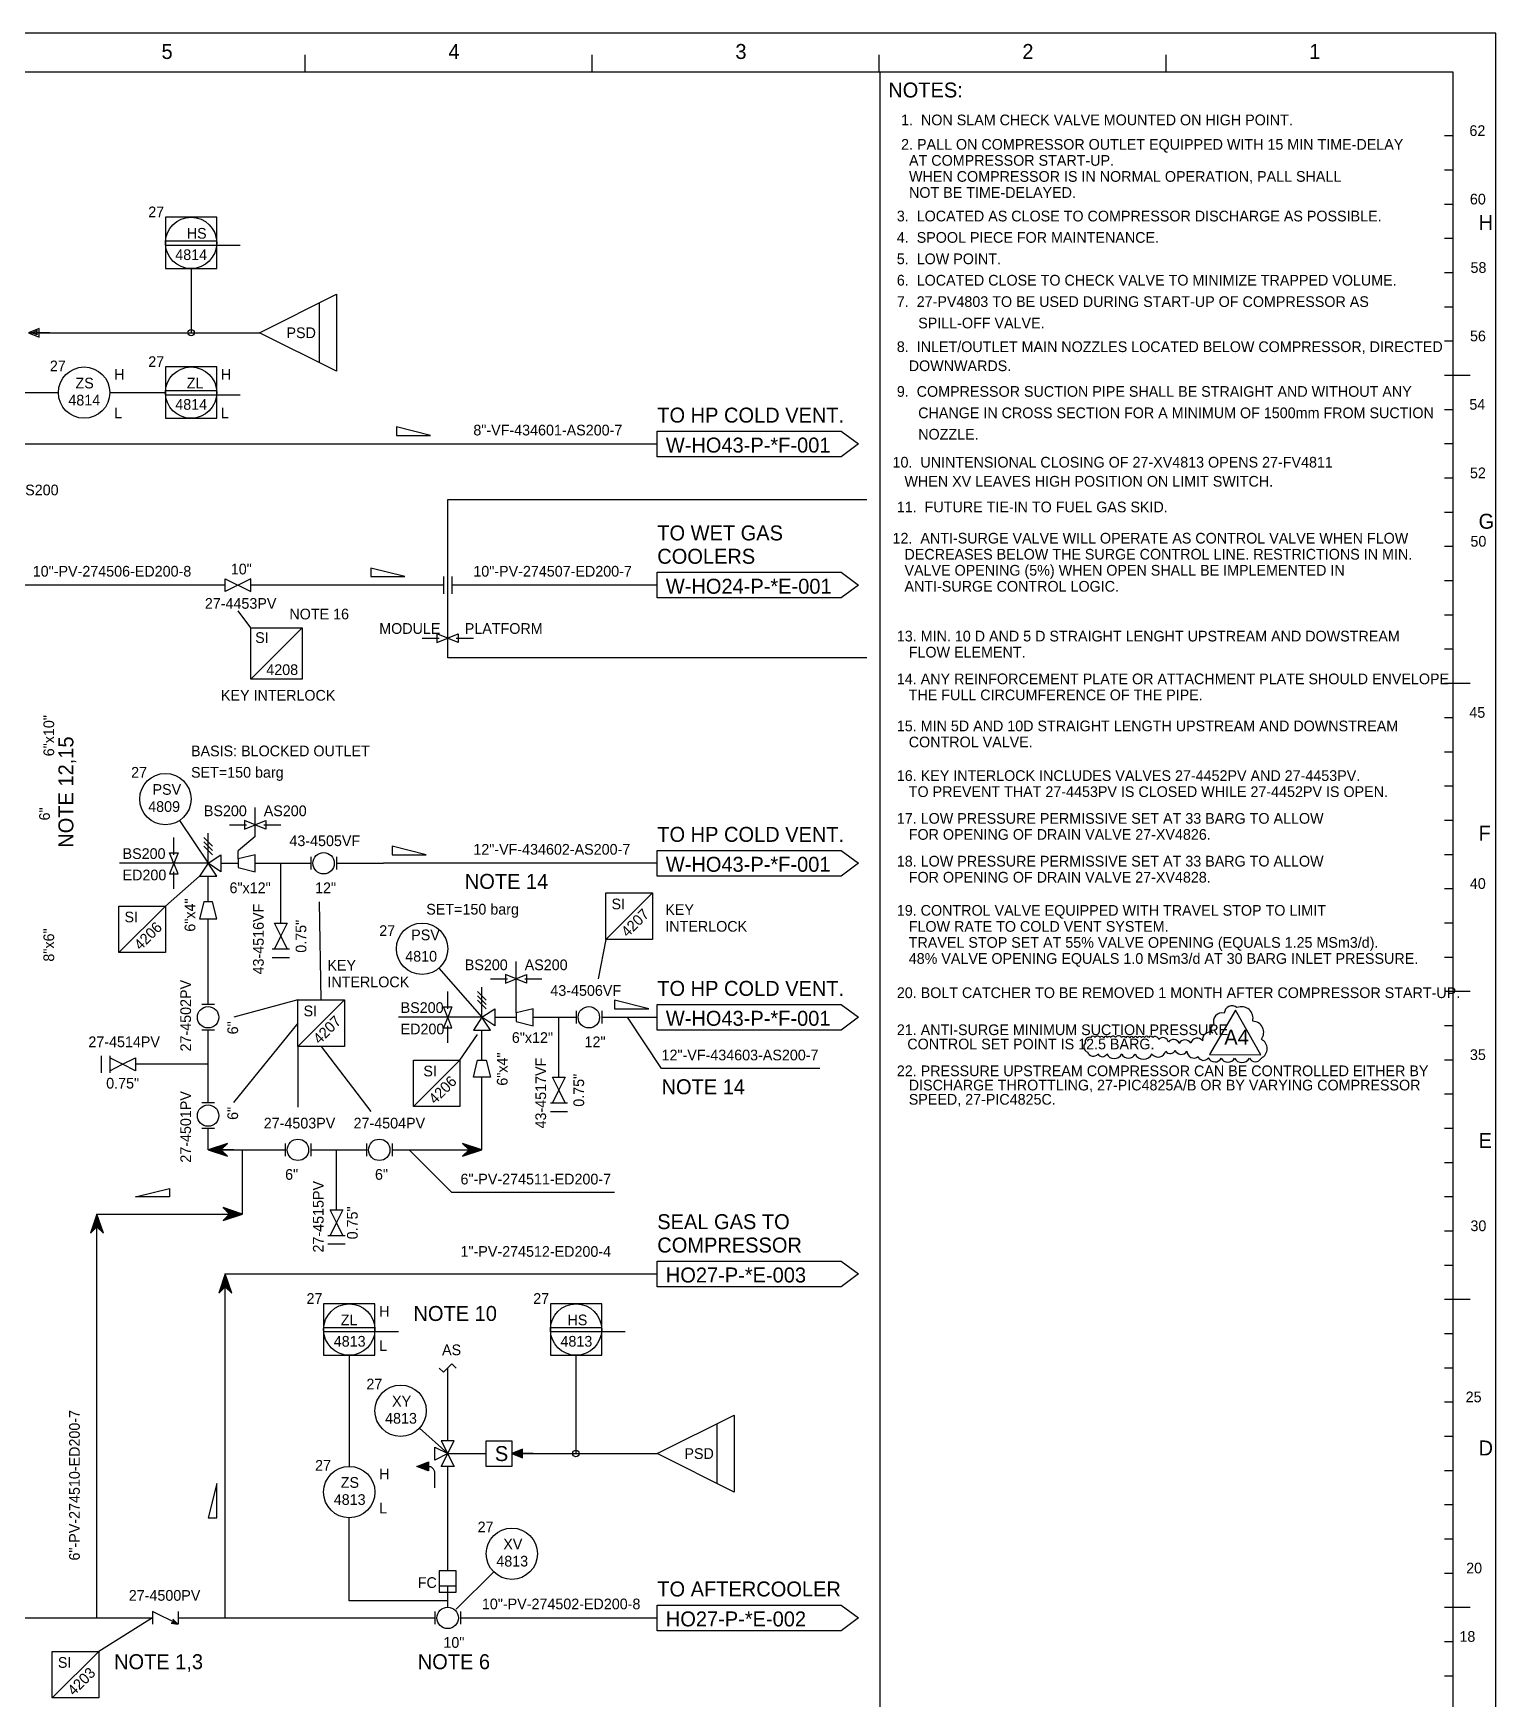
# Model space of a CAD drawing. Extents: x 0 to 840, y 0 to 594.
# Drawn here: x 498.1 to 840, y 204.7 to 594 of the extents above; entities that cross this region are included whole.
import ezdxf

# ---------------------------------------------------------------- set-up
doc = ezdxf.new("R2010")
doc.units = 0
for name, color, linetype in [('01-LIN-025-A', 7, 'Continuous'), ('08-LIN-050-A', 7, 'Continuous'), ('11-LIN-070-A', 7, 'Continuous'), ('14-LIN-025-DASH', 7, 'Continuous'), ('15-LIN-025-PHAN', 7, 'Continuous'), ('18-LIN-025-SP', 7, 'Continuous'), ('35-TXT-025', 7, 'Continuous'), ('36-TXT-035', 7, 'Continuous'), ('39-TXT-100', 7, 'Continuous'), ('40-', 7, 'Continuous'), ('43-', 7, 'Continuous'), ('45-', 7, 'Continuous'), ('51', 7, 'Continuous'), ('51-REV-035-CLD', 7, 'Continuous')]:
    doc.layers.add(name, color=color, linetype=linetype)

msp = doc.modelspace()

# ---------------------------------------------------------------- linework, layer by layer
at = {"layer": '01-LIN-025-A'}
for p, q in [((549, 455), (546, 459)), ((532.33, 410.01), (539, 400)), ((527, 400), (518.3, 400)), ((529, 390), (537, 397)), ((565.43, 368.05), (565.02, 390.98)), ((631.99, 382.18), (630.19, 372.96)), ((592.95, 375.49), (603, 364)), ((559.99, 368.05), (545, 364)), ((559.99, 362.61), (544.89, 344.09)), ((591, 364), (583.51, 364)), ((645, 352), (637, 364)), ((597.87, 354), (602, 360)), ((559.99, 357.18), (560, 343)), ((565.43, 357.18), (577, 342)), ((682, 352), (645, 352)), ((596, 323), (586, 333)), ((634, 323), (596, 323)), ((588.44, 267.96), (595, 262)), ((605.76, 234.36), (597, 225.6))]:
    msp.add_line(p, q, dxfattribs=at)
for points in [[(529, 551), (529, 539)], [(541, 551), (529, 551)], [(541, 539), (541, 551)], [(529, 545.5), (541, 545.5)], [(529, 544.5), (546.5, 544.5)], [(529, 539), (541, 539)], [(565, 517), (565, 531)], [(499, 523.5), (497.75, 524), (499, 524.5)], [(499, 524.5), (498.8, 524), (499, 523.5)], [(502, 524), (499, 524)], [(529, 516), (529, 504)], [(541, 516), (529, 516)], [(541, 504), (541, 516)], [(482, 502), (494, 502), (494, 510), (504, 510)], [(529, 510.5), (541, 510.5)], [(529, 509.5), (546.5, 509.5)], [(529, 504), (541, 504)], [(644, 501), (687, 501)], [(644, 495), (644, 501)], [(687, 501), (691, 498)], [(687, 495), (644, 495)], [(691, 498), (687, 495)], [(644, 468), (687, 468)], [(644, 462), (644, 468)], [(687, 468), (691, 465)], [(594, 467), (594, 463)], [(596, 467), (596, 463)], [(691, 465), (687, 462)], [(687, 462), (644, 462)], [(549, 443), (549, 455), (561, 455), (561, 443), (549, 443), (561, 455)], [(589, 452.62), (590, 452.62)], [(590, 452.62), (593, 452.62)], [(597, 452.62), (600, 452.62)], [(600, 452.62), (601, 452.62)], [(550, 406.27), (550, 413)], [(544, 409), (545, 409)], [(545, 409), (548, 409)], [(552, 409), (555, 409)], [(555, 409), (556, 409)], [(531, 405), (531, 406)], [(531, 402), (531, 405)], [(538, 406), (540, 404)], [(538, 405), (540, 403)], [(539, 400), (539, 407)], [(550, 406.27), (546, 402.92)], [(539, 400), (537, 397), (541, 397), (539, 400), (542, 402), (542, 398), (539, 400)], [(538, 404), (540, 402)], [(546, 401), (546, 402.92)], [(550, 402), (546, 401)], [(546, 401), (546, 399)], [(550, 398), (550, 402)], [(563, 401.5), (563, 398.5)], [(569, 401.5), (569, 398.5)], [(644, 403), (687, 403)], [(644, 397), (644, 403)], [(687, 403), (691, 400)], [(539, 400), (527, 400)], [(531, 395), (531, 398)], [(546, 399), (550, 398)], [(691, 400), (687, 397)], [(531, 394), (531, 395)], [(687, 397), (644, 397)], [(538, 391), (537, 387)], [(540, 391), (538, 391)], [(541, 387), (540, 391)], [(537, 387), (541, 387)], [(554, 380), (558, 380)], [(554, 378), (558, 378)], [(611, 365), (611, 377)], [(595, 369), (595, 370)], [(602, 370), (604, 368)], [(603, 364), (603, 371)], [(605, 373), (606, 373)], [(606, 373), (609, 373)], [(613, 373), (616, 373)], [(616, 373), (617, 373)], [(540.5, 367), (537.5, 367)], [(595, 366), (595, 369)], [(603, 364), (601, 361), (605, 361), (603, 364), (606, 366), (606, 362), (603, 364)], [(602, 369), (604, 367)], [(602, 368), (604, 366)], [(615, 366), (611, 365)], [(615, 362), (615, 366)], [(644, 367), (687, 367)], [(644, 361), (644, 367)], [(687, 367), (691, 364)], [(603, 364), (591, 364)], [(611, 365), (611, 363)], [(611, 363), (615, 362)], [(625, 365.5), (625, 362.5)], [(631, 365.5), (631, 362.5)], [(691, 364), (687, 361)], [(540.5, 361), (537.5, 361)], [(595, 359), (595, 362)], [(595, 358), (595, 359)], [(687, 361), (644, 361)], [(514, 355), (514, 351)], [(516, 355), (516, 351)], [(601, 350), (602, 354)], [(602, 354), (604, 354)], [(604, 354), (605, 350)], [(605, 350), (601, 350)], [(540.5, 344), (537.5, 344)], [(619, 344), (623, 344)], [(619, 342), (623, 342)], [(540.5, 338), (537.5, 338)], [(543.5, 331.5), (542, 333), (543.5, 334.5), (539, 333), (543.5, 331.5)], [(545, 333), (539, 333)], [(539.1, 333.03), (539.1, 332.97)], [(539.2, 333.07), (539.2, 332.93)], [(539.3, 333.1), (539.3, 332.9)], [(539.4, 333.13), (539.4, 332.87)], [(539.5, 333.17), (539.5, 332.83)], [(539.6, 333.2), (539.6, 332.8)], [(539.7, 333.23), (539.7, 332.77)], [(539.8, 333.27), (539.8, 332.73)], [(539.9, 333.3), (539.9, 332.7)], [(540, 333.33), (540, 332.67)], [(540.1, 333.37), (540.1, 332.63)], [(540.2, 333.4), (540.2, 332.6)], [(540.3, 333.43), (540.3, 332.57)], [(540.4, 333.47), (540.4, 332.53)], [(540.5, 333.5), (540.5, 332.5)], [(540.6, 333.53), (540.6, 332.47)], [(540.7, 333.57), (540.7, 332.43)], [(540.8, 333.6), (540.8, 332.4)], [(540.9, 333.63), (540.9, 332.37)], [(541, 333.67), (541, 332.33)], [(541.1, 333.7), (541.1, 332.3)], [(541.2, 333.73), (541.2, 332.27)], [(541.3, 333.77), (541.3, 332.23)], [(541.4, 333.8), (541.4, 332.2)], [(541.5, 333.83), (541.5, 332.17)], [(541.6, 333.87), (541.6, 332.13)], [(541.7, 333.9), (541.7, 332.1)], [(541.8, 333.93), (541.8, 332.07)], [(541.9, 333.97), (541.9, 332.03)], [(542, 334), (542, 333)], [(542, 333), (542, 332)], [(542.1, 334.03), (542.1, 333.1)], [(542.1, 332.9), (542.1, 331.97)], [(542.2, 334.07), (542.2, 333.2)], [(542.2, 332.8), (542.2, 331.93)], [(542.3, 334.1), (542.3, 333.3)], [(542.3, 332.7), (542.3, 331.9)], [(542.4, 334.13), (542.4, 333.4)], [(542.4, 332.6), (542.4, 331.87)], [(542.5, 334.17), (542.5, 333.5)], [(542.5, 332.5), (542.5, 331.83)], [(542.6, 334.2), (542.6, 333.6)], [(542.6, 332.4), (542.6, 331.8)], [(542.7, 334.23), (542.7, 333.7)], [(542.7, 332.3), (542.7, 331.77)], [(542.8, 334.27), (542.8, 333.8)], [(542.8, 332.2), (542.8, 331.73)], [(542.9, 334.3), (542.9, 333.9)], [(542.9, 332.1), (542.9, 331.7)], [(543, 334.33), (543, 334)], [(543, 332), (543, 331.67)], [(543.1, 334.37), (543.1, 334.1)], [(543.1, 331.9), (543.1, 331.63)], [(543.2, 334.4), (543.2, 334.2)], [(543.2, 331.8), (543.2, 331.6)], [(543.3, 334.43), (543.3, 334.3)], [(543.3, 331.7), (543.3, 331.57)], [(543.4, 334.47), (543.4, 334.4)], [(543.4, 331.6), (543.4, 331.53)], [(557, 334.5), (557, 331.5)], [(563, 334.5), (563, 331.5)], [(576, 334.5), (576, 331.5)], [(582, 334.5), (582, 331.5)], [(597, 333), (603, 333)], [(598.5, 334.5), (600, 333), (598.5, 331.5), (603, 333), (598.5, 334.5)], [(598.6, 334.4), (598.6, 334.47)], [(598.6, 331.53), (598.6, 331.6)], [(598.7, 334.3), (598.7, 334.43)], [(598.7, 331.57), (598.7, 331.7)], [(598.8, 334.2), (598.8, 334.4)], [(598.8, 331.6), (598.8, 331.8)], [(598.9, 334.1), (598.9, 334.37)], [(598.9, 331.63), (598.9, 331.9)], [(599, 334), (599, 334.33)], [(599, 331.67), (599, 332)], [(599.1, 333.9), (599.1, 334.3)], [(599.1, 331.7), (599.1, 332.1)], [(599.2, 333.8), (599.2, 334.27)], [(599.2, 331.73), (599.2, 332.2)], [(599.3, 333.7), (599.3, 334.23)], [(599.3, 331.77), (599.3, 332.3)], [(599.4, 333.6), (599.4, 334.2)], [(599.4, 331.8), (599.4, 332.4)], [(599.5, 333.5), (599.5, 334.17)], [(599.5, 331.83), (599.5, 332.5)], [(599.6, 333.4), (599.6, 334.13)], [(599.6, 331.87), (599.6, 332.6)], [(599.7, 333.3), (599.7, 334.1)], [(599.7, 331.9), (599.7, 332.7)], [(599.8, 333.2), (599.8, 334.07)], [(599.8, 331.93), (599.8, 332.8)], [(599.9, 333.1), (599.9, 334.03)], [(599.9, 331.97), (599.9, 332.9)], [(600, 333), (600, 334)], [(600, 332), (600, 333)], [(600.1, 332.03), (600.1, 333.97)], [(600.2, 332.07), (600.2, 333.93)], [(600.3, 332.1), (600.3, 333.9)], [(600.4, 332.13), (600.4, 333.87)], [(600.5, 332.17), (600.5, 333.83)], [(600.6, 332.2), (600.6, 333.8)], [(600.7, 332.23), (600.7, 333.77)], [(600.8, 332.27), (600.8, 333.73)], [(600.9, 332.3), (600.9, 333.7)], [(601, 332.33), (601, 333.67)], [(601.1, 332.37), (601.1, 333.63)], [(601.2, 332.4), (601.2, 333.6)], [(601.3, 332.43), (601.3, 333.57)], [(601.4, 332.47), (601.4, 333.53)], [(601.5, 332.5), (601.5, 333.5)], [(601.6, 332.53), (601.6, 333.47)], [(601.7, 332.57), (601.7, 333.43)], [(601.8, 332.6), (601.8, 333.4)], [(601.9, 332.63), (601.9, 333.37)], [(602, 332.67), (602, 333.33)], [(602.1, 332.7), (602.1, 333.3)], [(602.2, 332.73), (602.2, 333.27)], [(602.3, 332.77), (602.3, 333.23)], [(602.4, 332.8), (602.4, 333.2)], [(602.5, 332.83), (602.5, 333.17)], [(602.6, 332.87), (602.6, 333.13)], [(602.7, 332.9), (602.7, 333.1)], [(602.8, 332.93), (602.8, 333.07)], [(602.9, 332.97), (602.9, 333.03)], [(542.5, 319.5), (544, 318), (542.5, 316.5), (547, 318), (542.5, 319.5)], [(542.6, 319.4), (542.6, 319.47)], [(542.7, 319.3), (542.7, 319.43)], [(542.8, 319.2), (542.8, 319.4)], [(542.9, 319.1), (542.9, 319.37)], [(543, 319), (543, 319.33)], [(543.1, 318.9), (543.1, 319.3)], [(543.2, 318.8), (543.2, 319.27)], [(543.3, 318.7), (543.3, 319.23)], [(511.5, 313.5), (513, 315), (514.5, 313.5), (513, 318), (511.5, 313.5)], [(513.87, 315.4), (512.13, 315.4)], [(513.83, 315.5), (512.17, 315.5)], [(513.8, 315.6), (512.2, 315.6)], [(513.77, 315.7), (512.23, 315.7)], [(513.73, 315.8), (512.27, 315.8)], [(513.7, 315.9), (512.3, 315.9)], [(513.67, 316), (512.33, 316)], [(513.63, 316.1), (512.37, 316.1)], [(513.6, 316.2), (512.4, 316.2)], [(513.57, 316.3), (512.43, 316.3)], [(513.53, 316.4), (512.47, 316.4)], [(513.5, 316.5), (512.5, 316.5)], [(513.47, 316.6), (512.53, 316.6)], [(513.43, 316.7), (512.57, 316.7)], [(513.4, 316.8), (512.6, 316.8)], [(513.37, 316.9), (512.63, 316.9)], [(513.33, 317), (512.67, 317)], [(513.3, 317.1), (512.7, 317.1)], [(513.27, 317.2), (512.73, 317.2)], [(513.23, 317.3), (512.77, 317.3)], [(513.2, 317.4), (512.8, 317.4)], [(513.17, 317.5), (512.83, 317.5)], [(513.13, 317.6), (512.87, 317.6)], [(513.1, 317.7), (512.9, 317.7)], [(513.07, 317.8), (512.93, 317.8)], [(513.03, 317.9), (512.97, 317.9)], [(513, 312), (513, 318)], [(541, 318), (547, 318)], [(542.6, 316.53), (542.6, 316.6)], [(542.7, 316.57), (542.7, 316.7)], [(542.8, 316.6), (542.8, 316.8)], [(542.9, 316.63), (542.9, 316.9)], [(543, 316.67), (543, 317)], [(543.1, 316.7), (543.1, 317.1)], [(543.2, 316.73), (543.2, 317.2)], [(543.3, 316.77), (543.3, 317.3)], [(543.4, 318.6), (543.4, 319.2)], [(543.4, 316.8), (543.4, 317.4)], [(543.5, 318.5), (543.5, 319.17)], [(543.5, 316.83), (543.5, 317.5)], [(543.6, 318.4), (543.6, 319.13)], [(543.6, 316.87), (543.6, 317.6)], [(543.7, 318.3), (543.7, 319.1)], [(543.7, 316.9), (543.7, 317.7)], [(543.8, 318.2), (543.8, 319.07)], [(543.8, 316.93), (543.8, 317.8)], [(543.9, 318.1), (543.9, 319.03)], [(543.9, 316.97), (543.9, 317.9)], [(544, 318), (544, 319)], [(544, 317), (544, 318)], [(544.1, 317.03), (544.1, 318.97)], [(544.2, 317.07), (544.2, 318.93)], [(544.3, 317.1), (544.3, 318.9)], [(544.4, 317.13), (544.4, 318.87)], [(544.5, 317.17), (544.5, 318.83)], [(544.6, 317.2), (544.6, 318.8)], [(544.7, 317.23), (544.7, 318.77)], [(544.8, 317.27), (544.8, 318.73)], [(544.9, 317.3), (544.9, 318.7)], [(545, 317.33), (545, 318.67)], [(545.1, 317.37), (545.1, 318.63)], [(545.2, 317.4), (545.2, 318.6)], [(545.3, 317.43), (545.3, 318.57)], [(545.4, 317.47), (545.4, 318.53)], [(545.5, 317.5), (545.5, 318.5)], [(545.6, 317.53), (545.6, 318.47)], [(545.7, 317.57), (545.7, 318.43)], [(545.8, 317.6), (545.8, 318.4)], [(545.9, 317.63), (545.9, 318.37)], [(546, 317.67), (546, 318.33)], [(546.1, 317.7), (546.1, 318.3)], [(546.2, 317.73), (546.2, 318.27)], [(546.3, 317.77), (546.3, 318.23)], [(546.4, 317.8), (546.4, 318.2)], [(546.5, 317.83), (546.5, 318.17)], [(546.6, 317.87), (546.6, 318.13)], [(546.7, 317.9), (546.7, 318.1)], [(546.8, 317.93), (546.8, 318.07)], [(546.9, 317.97), (546.9, 318.03)], [(511.6, 313.6), (511.53, 313.6)], [(511.7, 313.7), (511.57, 313.7)], [(511.8, 313.8), (511.6, 313.8)], [(511.9, 313.9), (511.63, 313.9)], [(512, 314), (511.67, 314)], [(512.1, 314.1), (511.7, 314.1)], [(512.2, 314.2), (511.73, 314.2)], [(512.3, 314.3), (511.77, 314.3)], [(512.4, 314.4), (511.8, 314.4)], [(512.5, 314.5), (511.83, 314.5)], [(512.6, 314.6), (511.87, 314.6)], [(512.7, 314.7), (511.9, 314.7)], [(512.8, 314.8), (511.93, 314.8)], [(512.9, 314.9), (511.97, 314.9)], [(513, 315), (512, 315)], [(513.97, 315.1), (512.03, 315.1)], [(513.93, 315.2), (512.07, 315.2)], [(513.9, 315.3), (512.1, 315.3)], [(514, 315), (513, 315)], [(514.03, 314.9), (513.1, 314.9)], [(514.07, 314.8), (513.2, 314.8)], [(514.1, 314.7), (513.3, 314.7)], [(514.13, 314.6), (513.4, 314.6)], [(514.17, 314.5), (513.5, 314.5)], [(514.2, 314.4), (513.6, 314.4)], [(514.23, 314.3), (513.7, 314.3)], [(514.27, 314.2), (513.8, 314.2)], [(514.3, 314.1), (513.9, 314.1)], [(514.33, 314), (514, 314)], [(514.37, 313.9), (514.1, 313.9)], [(514.4, 313.8), (514.2, 313.8)], [(514.43, 313.7), (514.3, 313.7)], [(514.47, 313.6), (514.4, 313.6)], [(567, 313), (571, 313)], [(567, 311), (571, 311)], [(541.5, 299.5), (543, 301), (544.5, 299.5), (543, 304), (541.5, 299.5)], [(543.1, 303.7), (542.9, 303.7)], [(543.07, 303.8), (542.93, 303.8)], [(543.03, 303.9), (542.97, 303.9)], [(543, 298), (543, 304)], [(644, 307), (687, 307)], [(644, 301), (644, 307)], [(687, 307), (691, 304)], [(691, 304), (687, 301)], [(541.8, 299.8), (541.6, 299.8)], [(541.9, 299.9), (541.63, 299.9)], [(542, 300), (541.67, 300)], [(542.1, 300.1), (541.7, 300.1)], [(542.2, 300.2), (541.73, 300.2)], [(542.3, 300.3), (541.77, 300.3)], [(542.4, 300.4), (541.8, 300.4)], [(542.5, 300.5), (541.83, 300.5)], [(542.6, 300.6), (541.87, 300.6)], [(542.7, 300.7), (541.9, 300.7)], [(542.8, 300.8), (541.93, 300.8)], [(542.9, 300.9), (541.97, 300.9)], [(543, 301), (542, 301)], [(543.97, 301.1), (542.03, 301.1)], [(543.93, 301.2), (542.07, 301.2)], [(543.9, 301.3), (542.1, 301.3)], [(543.87, 301.4), (542.13, 301.4)], [(543.83, 301.5), (542.17, 301.5)], [(543.8, 301.6), (542.2, 301.6)], [(543.77, 301.7), (542.23, 301.7)], [(543.73, 301.8), (542.27, 301.8)], [(543.7, 301.9), (542.3, 301.9)], [(543.67, 302), (542.33, 302)], [(543.63, 302.1), (542.37, 302.1)], [(543.6, 302.2), (542.4, 302.2)], [(543.57, 302.3), (542.43, 302.3)], [(543.53, 302.4), (542.47, 302.4)], [(543.5, 302.5), (542.5, 302.5)], [(543.47, 302.6), (542.53, 302.6)], [(543.43, 302.7), (542.57, 302.7)], [(543.4, 302.8), (542.6, 302.8)], [(543.37, 302.9), (542.63, 302.9)], [(543.33, 303), (542.67, 303)], [(543.3, 303.1), (542.7, 303.1)], [(543.27, 303.2), (542.73, 303.2)], [(543.23, 303.3), (542.77, 303.3)], [(543.2, 303.4), (542.8, 303.4)], [(543.17, 303.5), (542.83, 303.5)], [(543.13, 303.6), (542.87, 303.6)], [(544, 301), (543, 301)], [(544.03, 300.9), (543.1, 300.9)], [(544.07, 300.8), (543.2, 300.8)], [(544.1, 300.7), (543.3, 300.7)], [(544.13, 300.6), (543.4, 300.6)], [(544.17, 300.5), (543.5, 300.5)], [(544.2, 300.4), (543.6, 300.4)], [(544.23, 300.3), (543.7, 300.3)], [(544.27, 300.2), (543.8, 300.2)], [(544.3, 300.1), (543.9, 300.1)], [(544.33, 300), (544, 300)], [(544.37, 299.9), (544.1, 299.9)], [(544.4, 299.8), (544.2, 299.8)], [(687, 301), (644, 301)], [(541.6, 299.6), (541.53, 299.6)], [(541.7, 299.7), (541.57, 299.7)], [(544.43, 299.7), (544.3, 299.7)], [(544.47, 299.6), (544.4, 299.6)], [(566, 297), (566, 285)], [(578, 297), (566, 297)], [(578, 285), (578, 297)], [(619, 297), (619, 285)], [(631, 297), (619, 297)], [(631, 285), (631, 297)], [(566, 291.5), (578, 291.5)], [(566, 290.5), (583.5, 290.5)], [(619, 291.5), (631, 291.5)], [(619, 290.5), (636.5, 290.5)], [(566, 285), (578, 285)], [(619, 285), (631, 285)], [(593, 282), (594, 281), (596, 283), (597, 282)], [(658, 255), (658, 269)], [(593.5, 259), (596.5, 265)], [(596.5, 265), (593.5, 265)], [(593.5, 265), (596.5, 259)], [(604, 262), (604, 265)], [(604, 265), (610, 265)], [(610, 265), (610, 259)], [(592, 263.5), (595, 262)], [(592, 260.5), (592, 263.5)], [(595, 262), (592, 260.5)], [(595, 262), (604, 262)], [(604, 259), (604, 262)], [(612.5, 261), (612, 262), (612.5, 263), (610, 262), (612.5, 261)], [(612.5, 261), (612.5, 262.9), (610.4, 262), (612.4, 261.2), (612.4, 262.7), (610.8, 262), (612.3, 261.4), (612.3, 262.5), (611.3, 262), (612.1, 261.7), (612.1, 262.2), (611.7, 262)], [(612, 261.5), (610.75, 262), (612, 262.5)], [(612, 262.5), (611.8, 262), (612, 261.5)], [(615, 262), (612, 262)], [(590.5, 260.05), (590.5, 257.95), (587.8, 259), (590.5, 260.05)], [(587.92, 258.95), (587.85, 259.02)], [(588.15, 258.86), (587.96, 259.06)], [(588.38, 258.77), (588.06, 259.1)], [(588.61, 258.68), (588.16, 259.14)], [(588.85, 258.59), (588.26, 259.18)], [(589.08, 258.5), (588.36, 259.22)], [(589.31, 258.41), (588.47, 259.26)], [(589.54, 258.32), (588.57, 259.3)], [(589.77, 258.23), (588.67, 259.34)], [(590, 258.14), (588.77, 259.38)], [(590.24, 258.05), (588.87, 259.42)], [(590.47, 257.96), (588.97, 259.46)], [(590.5, 258.07), (589.08, 259.5)], [(590.5, 258.21), (589.18, 259.53)], [(590.5, 258.35), (589.28, 259.58)], [(590.5, 258.49), (589.38, 259.61)], [(590.5, 258.64), (589.48, 259.65)], [(590.5, 258.78), (589.59, 259.69)], [(590.5, 258.92), (589.69, 259.73)], [(590.5, 259.06), (589.79, 259.77)], [(590.5, 259.2), (589.89, 259.81)], [(590.5, 259.34), (589.99, 259.85)], [(590.5, 259.48), (590.09, 259.89)], [(590.5, 259.63), (590.2, 259.93)], [(590.5, 259.77), (590.3, 259.97)], [(590.5, 259.91), (590.4, 260.01)], [(592, 254), (592, 257.4)], [(596.5, 259), (593.5, 259)], [(610, 259), (604, 259)], [(595, 227.6), (572, 227.6), (572, 247)], [(597, 234.6), (593, 234.6)], [(593, 234.6), (593, 229.6)], [(597, 229.6), (597, 234.6)], [(593, 231.1), (597, 231.1)], [(595, 229.6), (595, 231.1)], [(593, 229.6), (595, 229.6)], [(595, 226.1), (595, 229.6)], [(595, 229.6), (597, 229.6)], [(644, 226.6), (687, 226.6)], [(644, 220.6), (644, 226.6)], [(687, 226.6), (691, 223.6)], [(532, 222.1), (526, 225.1)], [(526, 225.1), (526, 222.1)], [(530.78, 223.27), (531, 222.6), (530.33, 222.38), (531.89, 222.15), (530.78, 223.27)], [(530.94, 223.05), (531.67, 222.27), (530.61, 222.38)], [(530.61, 222.38), (531.22, 222.49), (530.94, 223.05)], [(531.11, 222.83), (531.45, 222.38), (530.89, 222.38)], [(531, 222.6), (531.89, 222.15)], [(532, 225.1), (532, 222.1)], [(592, 225.1), (592, 222.1)], [(598, 225.1), (598, 222.1)], [(691, 223.6), (687, 220.6)], [(687, 220.6), (644, 220.6)]]:
    msp.add_lwpolyline(points, dxfattribs=at)
for points in [[(569, 515), (551, 524), (569, 533)], [(499.5, 523), (499.5, 525), (497, 524)], [(583, 502), (583, 500), (591, 500)], [(577, 469), (577, 467), (585, 467)], [(592.5, 453.62), (592.5, 451.62), (595, 452.62)], [(597.45, 453.62), (597.45, 451.62), (594.95, 452.62)], [(547.5, 410), (547.5, 408), (550, 409)], [(552.45, 410), (552.45, 408), (549.95, 409)], [(530, 402.45), (532, 402.45), (531, 399.95)], [(582, 404), (582, 402), (590, 402)], [(530, 397.5), (532, 397.5), (531, 400)], [(557.5, 386), (556, 383), (554.5, 386)], [(557.5, 380), (556, 383), (554.5, 380)], [(608.5, 374), (608.5, 372), (611, 373)], [(613.44, 374), (613.44, 372), (610.94, 373)], [(594, 366.45), (596, 366.45), (595, 363.95)], [(634, 368), (634, 366), (642, 366)], [(594, 361.5), (596, 361.5), (595, 364)], [(516, 351.5), (519, 353), (516, 354.5)], [(522, 351.5), (519, 353), (522, 354.5)], [(622.5, 350), (621, 347), (619.5, 350)], [(622.5, 344), (621, 347), (619.5, 344)], [(530, 324), (530, 322), (522, 322)], [(570.5, 319), (569, 316), (567.5, 319)], [(570.5, 313), (569, 316), (567.5, 313)], [(662, 253), (644, 262), (662, 271)], [(539, 247), (541, 247), (541, 255)]]:
    msp.add_lwpolyline(points, close=True, dxfattribs=at)
for centre, radius in [((535, 545), 6), ((535.02, 524.02), 0.75), ((510, 510), 6), ((535, 510), 6), ((529, 415), 6), ((566, 400), 2.5), ((589, 380), 6), ((539, 364), 2.5), ((628, 364), 2.5), ((539, 341), 2.5), ((560, 333), 2.5), ((579, 333), 2.5), ((572, 291), 6), ((625, 291), 6), ((584, 272), 6), ((624.98, 262.02), 0.75), ((572, 253), 6), ((610, 238.6), 6), ((595, 223.6), 2.5)]:
    msp.add_circle(centre, radius, dxfattribs=at)
msp.add_open_spline([(592, 257.4), (592.01, 257.49), (592.03, 257.66), (591.89, 258.16), (591.2, 258.91), (590.74, 258.97), (590.5, 259)], degree=3, dxfattribs=at)
at = {"layer": '08-LIN-050-A'}
for p, q in [((485, 498), (644, 498)), ((543, 465), (496, 465)), ((577.33, 465), (549, 465)), ((594, 465), (577.33, 465)), ((644, 465), (596, 465)), ((542, 400), (546, 400)), ((550, 400), (563, 400)), ((556, 386), (556, 400)), ((569, 400), (580, 400)), ((644, 400), (580, 400)), ((606, 364), (611, 364)), ((615, 364), (625, 364)), ((621, 350), (621, 364)), ((631, 364), (644, 364)), ((539, 353), (522, 353)), ((569, 319), (569, 333))]:
    msp.add_line(p, q, dxfattribs=at)
at = {"layer": '11-LIN-070-A'}
for p, q in [((342, 223.6), (526, 223.6)), ((532, 223.6), (592, 223.6)), ((598, 223.6), (644, 223.6))]:
    msp.add_line(p, q, dxfattribs=at)
at = {"layer": '14-LIN-025-DASH'}
for p, q in [((595, 448), (595, 485)), ((595, 485), (693, 485)), ((693, 448), (595, 448)), ((529, 390), (518.13, 379.13)), ((642.86, 393.05), (631.99, 382.18)), ((570.86, 368.05), (559.99, 357.18)), ((597.87, 354), (587, 343.13)), ((513.43, 215.74), (502.56, 204.87))]:
    msp.add_line(p, q, dxfattribs=at)
for points in [[(518.13, 379.13), (518.13, 390), (529, 390), (529, 379.13)], [(631.99, 382.18), (631.99, 393.05), (642.86, 393.05), (642.86, 382.18)], [(559.99, 357.18), (559.99, 368.05), (570.86, 368.05), (570.86, 357.18)], [(587, 343.13), (587, 354), (597.87, 354), (597.87, 343.13)], [(502.56, 204.87), (502.56, 215.74), (513.43, 215.74), (513.43, 204.87)]]:
    msp.add_lwpolyline(points, close=True, dxfattribs=at)
at = {"layer": '15-LIN-025-PHAN'}
msp.add_line((696, 585), (696, 70), dxfattribs=at)
at = {"layer": '18-LIN-025-SP'}
for p, q in [((535, 539), (535, 524)), ((497, 524), (551, 524)), ((516, 510), (529, 510)), ((539, 391), (539, 397)), ((539, 367), (539, 387)), ((539, 344), (539, 361)), ((603, 354), (603, 361)), ((603, 333), (603, 350)), ((539, 333), (539, 338)), ((539, 333), (554, 333)), ((547, 318), (547, 333)), ((554, 333), (557, 333)), ((563, 333), (576, 333)), ((582, 333), (603, 333)), ((513, 223.6), (513, 318)), ((513, 318), (547, 318)), ((543, 223.6), (543, 304)), ((543, 304), (644, 304)), ((572, 285), (572, 259)), ((625, 262), (625, 285)), ((595, 265), (595, 282)), ((610, 262), (644, 262)), ((595, 234.6), (595, 259))]:
    msp.add_line(p, q, dxfattribs=at)
at = {"layer": '43-'}
msp.add_lwpolyline([(0, 594), (0, 0), (840, 0), (840, 594)], close=True, dxfattribs=at)
for points in [[(561.64, 589), (561.64, 585)], [(628.72, 589), (628.72, 585)], [(695.8, 589), (695.8, 585)], [(762.88, 589), (762.88, 585)], [(830, 570), (828, 570)], [(830, 562), (828, 562)], [(830, 554), (828, 554)], [(830, 546), (828, 546)], [(830, 538), (828, 538)], [(830, 530), (828, 530)], [(830, 522), (828, 522)], [(830, 514), (828, 514)], [(834, 514), (830, 514)], [(830, 506), (828, 506)], [(830, 498), (828, 498)], [(830, 490), (828, 490)], [(830, 482), (828, 482)], [(830, 474), (828, 474)], [(830, 466), (828, 466)], [(830, 458), (828, 458)], [(830, 450), (828, 450)], [(830, 442), (828, 442)], [(834, 442), (830, 442)], [(830, 434), (828, 434)], [(830, 426), (828, 426)], [(830, 418), (828, 418)], [(830, 410), (828, 410)], [(830, 402), (828, 402)], [(830, 394), (828, 394)], [(830, 386), (828, 386)], [(830, 378), (828, 378)], [(830, 370), (828, 370)], [(834, 370), (830, 370)], [(830, 362), (828, 362)], [(830, 354), (828, 354)], [(830, 346), (828, 346)], [(830, 338), (828, 338)], [(830, 330), (828, 330)], [(830, 322), (828, 322)], [(830, 314), (828, 314)], [(830, 306), (828, 306)], [(830, 298), (828, 298)], [(834, 298), (830, 298)], [(830, 290), (828, 290)], [(830, 282), (828, 282)], [(830, 274), (828, 274)], [(830, 266), (828, 266)], [(830, 258), (828, 258)], [(830, 250), (828, 250)], [(830, 242), (828, 242)], [(830, 234), (828, 234)], [(830, 226), (828, 226)], [(834, 226), (830, 226)], [(830, 218), (828, 218)], [(830, 210), (828, 210)]]:
    msp.add_lwpolyline(points, dxfattribs=at)
at = {"layer": '45-'}
msp.add_lwpolyline([(25, 585), (830, 585), (830, 10), (25, 10)], close=True, dxfattribs=at)
at = {"layer": '51'}
msp.add_lwpolyline([(773.1, 355.32), (785.1, 355.21), (779.2, 365.65)], close=True, dxfattribs=at)
at = {"layer": '51-REV-035-CLD'}
msp.add_line((526, 223.6), (513.43, 215.74), dxfattribs=at)
msp.add_lwpolyline([(543, 463.5), (543, 466.5), (549, 463.5), (549, 466.5)], close=True, dxfattribs=at)
for centre, radius, start, end in [((778.36, 364.86), 1.81, 50.5956, 177.3465), ((780.55, 363.75), 2.72, 345.7314, 112.4823), ((774.48, 361.22), 1.09, 108.4977, 235.2486), ((776.02, 362.99), 2.02, 74.7134, 201.4643), ((783.15, 360.45), 2.62, 322.2808, 89.0317), ((745.04, 358.33), 1, 73.4911, 200.242), ((745.83, 359), 0.584, 24.3779, 151.1288), ((746.91, 358.97), 0.607, 26.6246, 153.3754), ((747.91, 359), 0.521, 25.365, 152.1159), ((748.85, 359.02), 0.505, 29.8778, 156.6287), ((749.65, 359.08), 0.412, 25.0328, 151.7837), ((750.58, 358.96), 0.634, 25.7189, 152.4698), ((751.85, 358.89), 0.782, 26.6246, 153.3754), ((753.04, 358.97), 0.551, 24.5412, 151.292), ((753.99, 358.98), 0.501, 26.6246, 153.3754), ((754.89, 358.97), 0.511, 26.6246, 153.3754), ((755.82, 358.96), 0.531, 26.6246, 153.3754), ((756.77, 359), 0.512, 29.9924, 156.7432), ((757.56, 359.08), 0.391, 26.6246, 153.3754), ((758.39, 359.02), 0.539, 27.6908, 154.4417), ((759.36, 359.01), 0.551, 24.5412, 151.292), ((760.43, 358.69), 0.796, 9.7807, 136.5316), ((762.18, 357.92), 1.32, 9.8356, 136.5864), ((764.68, 357.37), 1.43, 20.2902, 147.041), ((767.38, 357.22), 1.5, 27.7942, 154.545), ((770.26, 357.52), 1.6, 38.8008, 165.5516), ((773.14, 358.84), 1.66, 64.1398, 190.8907), ((784.12, 356.65), 2.46, 296.6246, 63.3754), ((744.87, 357.07), 1.19, 130.2463, 256.9972), ((745.93, 356.26), 1.38, 194.8814, 321.6323), ((748.05, 355.93), 1.16, 206.6246, 333.3754), ((750.83, 356.28), 1.95, 206.6246, 333.3754), ((754.14, 356.19), 1.75, 206.6246, 333.3754), ((757.68, 356.4), 2.21, 206.6246, 333.3754), ((761.11, 356.54), 1.85, 217.8452, 344.5961), ((763.89, 356.72), 1.21, 213.9332, 340.6841), ((766.5, 356.89), 1.57, 201.023, 327.7739), ((769.46, 356.08), 1.63, 181.0134, 307.7643), ((771.71, 355.24), 1.33, 199.9894, 326.7403), ((774.34, 355.24), 1.69, 205.5825, 332.3334), ((777.4, 355.24), 1.75, 206.6246, 333.3754), ((780.69, 355.33), 1.93, 206.6246, 333.3754), ((783.82, 355.16), 1.56, 206.6246, 333.3754)]:
    msp.add_arc(centre, radius, start, end, dxfattribs=at)

# ---------------------------------------------------------------- texts
at = {"layer": '35-TXT-025'}
for s, p in [('1.  NON SLAM CHECK VALVE MOUNTED ON HIGH POINT.', (701, 572.5)), ('2. PALL ON COMPRESSOR OUTLET EQUIPPED WITH 15 MIN TIME-DELAY', (701, 566.79)), ('  AT COMPRESSOR START-UP.', (701, 563.04)), ('  WHEN COMPRESSOR IS IN NORMAL OPERATION, PALL SHALL ', (701, 559.29)), ('  NOT BE TIME-DELAYED.', (701, 555.54)), ('27', (525, 551)), ('3.  LOCATED AS CLOSE TO COMPRESSOR DISCHARGE AS POSSIBLE.', (700, 550.03)), ('HS', (534, 546)), ('4.  SPOOL PIECE FOR MAINTENANCE. ', (700, 545.03)), ('4814', (531.32, 541)), ('5.  LOW POINT.', (700, 540.03)), ('6.  LOCATED CLOSE TO CHECK VALVE TO MINIMIZE TRAPPED VOLUME.', (700, 535.03)), ('7.  27-PV4803 TO BE USED DURING START-UP OF COMPRESSOR AS ', (700, 530.03)), ('SPILL-OFF VALVE.', (705, 525.03)), ('PSD', (557.32, 522.75)), ('8.  INLET/OUTLET MAIN NOZZLES LOCATED BELOW COMPRESSOR, DIRECTED', (700, 519.49)), ('27', (525, 516)), ('27', (502, 515)), ('H', (517, 513)), ('H', (542, 513)), ('   DOWNWARDS.', (700, 515.03)), ('ZS', (508, 511)), ('ZL', (534, 511)), ('9.  COMPRESSOR SUCTION PIPE SHALL BE STRAIGHT AND WITHOUT ANY', (700, 509.03)), ('4814', (506.32, 507)), ('L', (517, 504)), ('4814', (531.32, 506)), ('L', (542, 504)), ('CHANGE IN CROSS SECTION FOR A MINIMUM OF 1500mm FROM SUCTION', (705, 504.03)), ('8"-VF-434601-AS200-7', (601, 500)), ('NOZZLE.', (705, 499.03)), ('10.  UNINTENSIONAL CLOSING OF 27-XV4813 OPENS 27-FV4811 ', (699, 492.49)), ('   WHEN XV LEAVES HIGH POSITION ON LIMIT SWITCH.', (699, 488.03)), ('AS200', (494, 486)), ('11.  FUTURE TIE-IN TO FUEL GAS SKID.', (700, 482.03)), ('12.  ANTI-SURGE VALVE WILL OPERATE AS CONTROL VALVE WHEN FLOW', (699, 474.73)), ('   DECREASES BELOW THE SURGE CONTROL LINE. RESTRICTIONS IN MIN.', (699, 470.98)), ('10"-PV-274506-ED200-8', (498, 467)), ('10"', (544.3, 467.52)), ('10"-PV-274507-ED200-7', (601, 467)), ('   VALVE OPENING (5%) WHEN OPEN SHALL BE IMPLEMENTED IN', (699, 467.23)), ('   ANTI-SURGE CONTROL LOGIC.', (699, 463.48)), ('27-4453PV', (538.23, 459.48)), ('NOTE 16', (558, 457)), ('MODULE', (579, 453.62)), ('PLATFORM', (599, 453.62)), ('SI', (550, 451.5)), ('13. MIN. 10 D AND 5 D STRAIGHT LENGHT UPSTREAM AND DOWSTREAM', (700, 451.84)), ('   FLOW ELEMENT.', (700, 448.09)), ('4208', (552.6, 444)), ('14. ANY REINFORCEMENT PLATE OR ATTACHMENT PLATE SHOULD ENVELOPE', (700, 441.84)), ('KEY INTERLOCK', (542, 438)), ('   THE FULL CIRCUMFERENCE OF THE PIPE.', (700, 438.09)), ('15. MIN 5D AND 10D STRAIGHT LENGTH UPSTREAM AND DOWNSTREAM ', (700, 430.84)), ('   CONTROL VALVE.', (700, 427.09)), ('BASIS: BLOCKED OUTLET', (535, 425)), ('27', (521, 420)), ('SET=150 barg', (535, 420)), ('16. KEY INTERLOCK INCLUDES VALVES 27-4452PV AND 27-4453PV.', (700, 419.23)), ('PSV', (526, 416)), ('   TO PREVENT THAT 27-4453PV IS CLOSED WHILE 27-4452PV IS OPEN.', (700, 415.48)), ('4809', (524.99, 412)), ('BS200', (538, 411)), ('AS200', (552, 411)), ('17. LOW PRESSURE PERMISSIVE SET AT 33 BARG TO ALLOW ', (700, 409.23)), ('43-4505VF', (558, 404)), ('   FOR OPENING OF DRAIN VALVE 27-XV4826.', (700, 405.48)), ('BS200', (519, 401)), ('12"-VF-434602-AS200-7', (601, 402)), ('18. LOW PRESSURE PERMISSIVE SET AT 33 BARG TO ALLOW ', (700, 399.23)), ('ED200', (519, 396)), ('   FOR OPENING OF DRAIN VALVE 27-XV4828.', (700, 395.48)), ('6"x12"', (544, 393)), ('12"', (564, 393)), ('SET=150 barg', (590, 388)), ('SI', (633.31, 389.23)), ('KEY', (645.88, 387.9)), ('19. CONTROL VALVE EQUIPPED WITH TRAVEL STOP TO LIMIT', (700, 387.73)), ('SI', (519.45, 386.18)), ('27', (579, 383)), ('INTERLOCK', (645.88, 384)), ('   FLOW RATE TO COLD VENT SYSTEM.', (700, 383.98)), ('PSV', (586.47, 382)), ('   TRAVEL STOP SET AT 55% VALVE OPENING (EQUALS 1.25 MSm3/d).', (700, 380.23)), ('4810', (585.08, 377)), ('   48% VALVE OPENING EQUALS 1.0 MSm3/d AT 30 BARG INLET PRESSURE.', (700, 376.48)), ('KEY', (566.88, 374.9)), ('BS200', (599, 375)), ('AS200', (613, 375)), ('INTERLOCK', (566.88, 371)), ('43-4506VF', (619, 369)), ('20. BOLT CATCHER TO BE REMOVED 1 MONTH AFTER COMPRESSOR START-UP.', (700, 368.48)), ('SI', (561.31, 364.23)), ('BS200', (584, 365)), ('ED200', (584, 360)), ('21. ANTI-SURGE MINIMUM SUCTION PRESSURE', (700, 359.82)), ('27-4514PV', (511, 357)), ('6"x12"', (610, 358)), ('12"', (627, 357)), ('   CONTROL SET POINT IS 12.5 BARG.', (699.67, 356.49)), ('12"-VF-434603-AS200-7', (645, 353.92)), ('SI', (589.31, 350.18)), ('22. PRESSURE UPSTREAM COMPRESSOR CAN BE CONTROLLED EITHER BY', (700, 350.22)), ('0.75"', (515.17, 347.33)), ('   DISCHARGE THROTTLING, 27-PIC4825A/B OR BY VARYING COMPRESSOR', (700, 346.89)), ('   SPEED, 27-PIC4825C. ', (700, 343.56)), ('27-4503PV', (552, 338)), ('27-4504PV', (573, 338)), ('6"', (557, 326)), ('6"', (578, 326)), ('6"-PV-274511-ED200-7', (598, 324.92)), ('1"-PV-274512-ED200-4', (598, 308)), ('27', (562, 297)), ('H', (579, 294)), ('27', (615, 297)), ('ZL', (570, 292)), ('HS', (623, 292)), ('4813', (568.37, 287)), ('L', (579, 286)), ('4813', (621.37, 287)), ('AS', (593.69, 285)), ('27', (576, 277)), ('XY', (582, 273)), ('4813', (580.37, 269)), ('PSD', (650.35, 260.75)), ('27', (564, 258)), ('H', (579, 256)), ('ZS', (570, 254)), ('4813', (568.37, 250)), ('L', (579, 248)), ('27', (602, 243.6)), ('XV', (608, 239.6)), ('4813', (606.37, 235.6)), ('27-4500PV', (520.45, 227.6)), ('FC', (588, 230.6)), ('10"-PV-274502-ED200-8', (603, 225.6)), ('10"', (594, 216.6)), ('SI', (503.87, 211.92))]:
    msp.add_text(s, height=2.5, dxfattribs=at).set_placement(p)
for s, rotation, p in [('6"x10"', 90, (503, 425)), ('6"', 90, (502, 410)), ('6"x4"', 90, (536, 384)), ('43-4516VF', 90, (552, 374)), ('4207', 45, (637.05, 382.56)), ('4206', 45, (523.19, 379.51)), ('0.75"', 90, (561.96, 379.08)), ('8"x6"', 90, (503, 377)), ('27-4502PV', 90, (535, 356)), ('6"', 90, (546, 360)), ('4207', 45, (565.05, 357.56)), ('6"x4"', 90, (609, 348)), ('43-4517VF', 90, (618, 338)), ('0.75"', 90, (626.89, 343.08)), ('27-4501PV', 90, (535, 330)), ('4206', 45, (592.06, 343.51)), ('6"', 90, (546, 340)), ('27-4515PV', 90, (566, 309)), ('0.75"', 90, (573.96, 312.08)), ('6"-PV-274510-ED200-7', 90, (509, 237)), ('4203', 45, (507.62, 205.25))]:
    msp.add_text(s, height=2.5, rotation=rotation, dxfattribs=at).set_placement(p)
at = {"layer": '36-TXT-035'}
for s, p in [('NOTES:', (698, 579)), ('TO HP COLD VENT.', (644, 503)), ('W-HO43-P-*F-001', (646, 496)), ('TO WET GAS ', (644, 475.46)), ('COOLERS', (644, 470)), ('W-HO24-P-*E-001', (646, 463)), ('TO HP COLD VENT.', (644, 405)), ('W-HO43-P-*F-001', (646, 398)), ('NOTE 14', (599, 394)), ('TO HP COLD VENT.', (644, 369)), ('W-HO43-P-*F-001', (646, 362)), ('NOTE 14', (645, 346)), ('SEAL GAS TO ', (644, 314.46)), ('COMPRESSOR', (644, 309)), ('HO27-P-*E-003', (646, 302)), ('NOTE 10', (587, 293)), ('S', (606.03, 260.25)), ('TO AFTERCOOLER', (644, 228.6)), ('HO27-P-*E-002', (646, 221.6)), ('NOTE 1,3', (517, 211.6)), ('NOTE 6', (588, 211.6))]:
    msp.add_text(s, height=3.5, dxfattribs=at).set_placement(p)
msp.add_text('NOTE 12,15', height=3.5, rotation=90, dxfattribs=at).set_placement((507.5, 403.62))
at = {"layer": '39-TXT-100'}
for s, p in [('62', (833.86, 570)), ('60', (833.97, 554)), ('58', (834.12, 538)), ('56', (833.99, 522)), ('54', (833.84, 506)), ('52', (833.98, 490)), ('50', (834.1, 474)), ('45', (833.84, 434)), ('40', (833.96, 394)), ('35', (833.98, 354)), ('30', (834.1, 314)), ('25', (832.98, 274)), ('20', (833.1, 234)), ('18', (831.52, 218))]:
    msp.add_text(s, height=2.5, dxfattribs=at).set_placement(p)
at = {"layer": '40-'}
for s, p in [('5', (528.1, 588)), ('4', (595.18, 588)), ('3', (662.26, 588)), ('2', (729.34, 588)), ('1', (796.42, 588)), ('H', (836, 548.06)), ('G', (836, 478.19)), ('F', (836, 405.31)), ('E', (836, 333.44)), ('D', (836, 261.56))]:
    msp.add_text(s, height=3.5, dxfattribs=at).set_placement(p)
at = {"layer": '51'}
msp.add_text('A4', height=3.5, dxfattribs=at).set_placement((776.55, 357.58))

doc.saveas('drawing.dxf')
